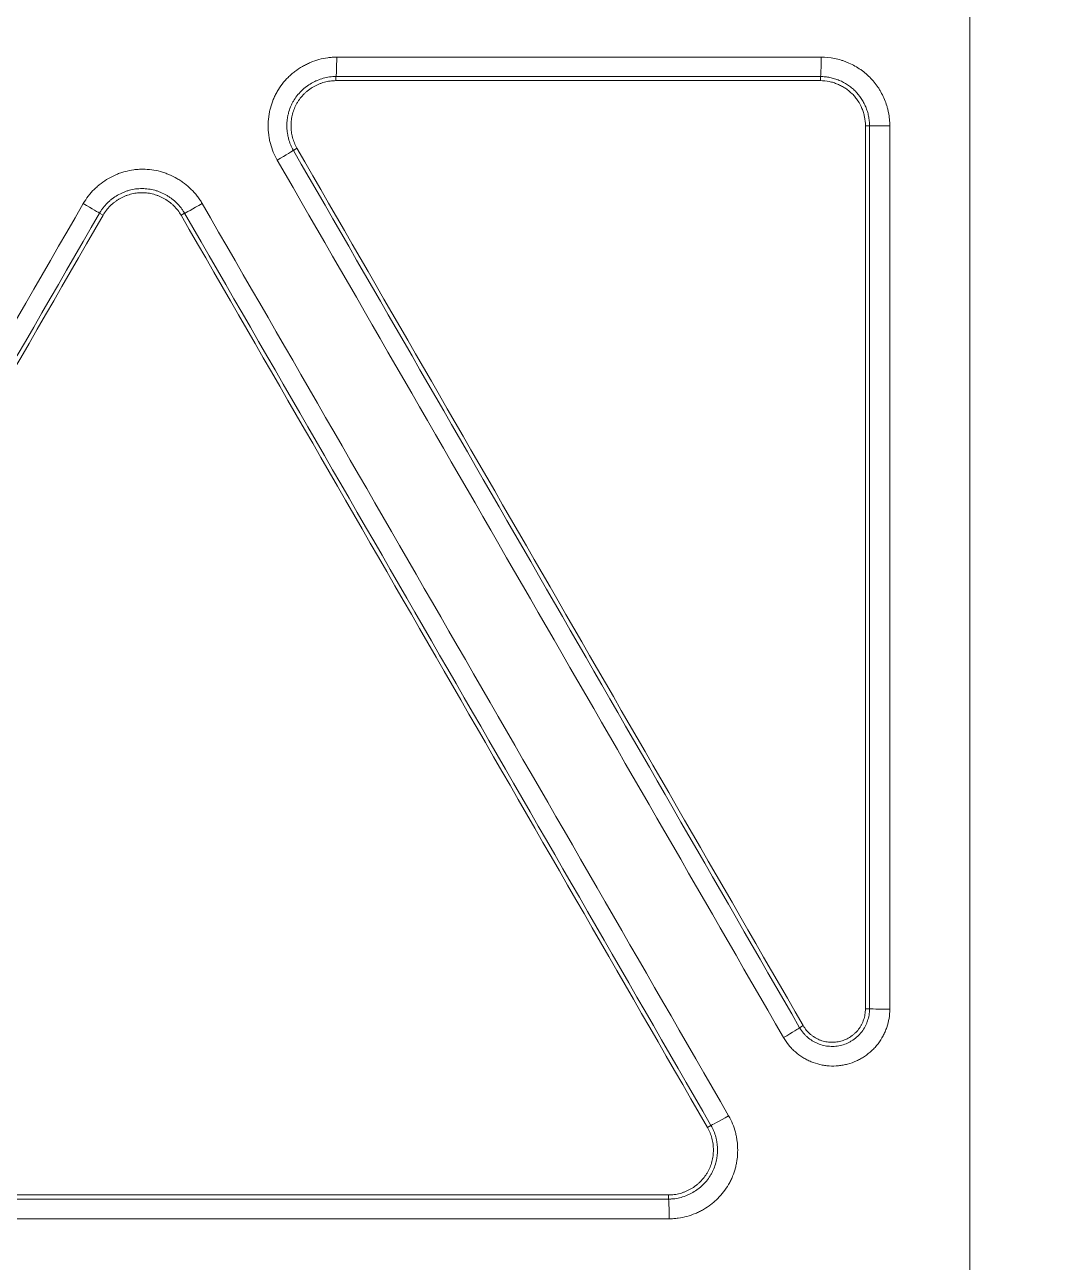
# Model space of a CAD drawing. Header units: inches. Extents: x 405346 to 489838, y -25612 to 14934.
# Drawn here: x 463019.36 to 463044.4, y 4139.57 to 4169.62 of the extents above; entities that cross this region are included whole.
import ezdxf

# ---------------------------------------------------------------- set-up
doc = ezdxf.new("R2010")
doc.units = ezdxf.units.IN
doc.header["$LTSCALE"] = 200
doc.header["$MEASUREMENT"] = 0
doc.layers.add('SS-EQ', color=2, linetype='Continuous', lineweight=20)

# ---------------------------------------------------------------- blocks, each defined once
blk = doc.blocks.new('4way무풍')
at = {"layer": 'SS-EQ'}
for p, q in [((232.19, -153.066), (232.19, -153.166)), ((243.959, -153.166), (243.958, -153.066)), ((245.152, -154.261), (245.053, -154.261)), ((231.242, -154.808), (231.155, -154.858)), ((226.531, -156.433), (226.444, -156.383)), ((228.513, -156.384), (228.427, -156.433)), ((245.053, -175.705), (245.152, -175.705)), ((243.454, -176.161), (243.541, -176.111)), ((241.214, -178.582), (241.3, -178.532)), ((240.266, -180.323), (240.266, -180.223))]:
    blk.add_line(p, q, dxfattribs=at)
for centre, major_axis, ratio, start_param, end_param in [((232.189, -152.593), (0, -0.474), 0.038532, 0.034933, 1.564772), ((243.958, -152.593), (0, -0.474), 0.042454, 0.034938, 1.565655), ((245.625, -154.261), (-0.474, 0), 0.00511, 0.035003, 1.613742), ((230.745, -155.094), (-0.41, -0.237), 0.024396, 1.600449, 3.106676), ((226.034, -156.147), (-0.41, 0.237), 0.012297, 3.176502, 4.677561), ((228.923, -156.147), (0.41, 0.237), 0.024256, 3.17651, 4.741354), ((245.626, -175.705), (0.474, 0), 0.006352, 3.176523, 4.753649), ((243.044, -176.397), (-0.41, -0.237), 0.025856, 1.602323, 3.106674), ((241.71, -178.295), (0.41, 0.237), 0.025736, 3.176511, 4.743216), ((240.266, -180.797), (0, 0.474), 0.038791, 4.705217, 6.248166)]:
    blk.add_ellipse(centre, major_axis=major_axis, ratio=ratio, start_param=start_param, end_param=end_param, dxfattribs=at)
for points, knots in [([(346.359, 0), (346.359, -27.812), (346.359, -55.624), (346.359, -97.341), (346.359, -111.247), (346.359, -139.059), (346.359, -152.965), (346.359, -180.777), (346.359, -194.683), (346.359, -222.494), (346.359, -236.4), (346.359, -257.259), (346.358, -264.212), (346.359, -272.903), (346.359, -274.641), (346.359, -277.249), (346.359, -278.118), (346.358, -279.856), (346.358, -280.725), (346.358, -282.029), (346.358, -282.463), (346.358, -283.333), (346.359, -283.767), (346.359, -284.419), (346.359, -284.636), (346.359, -285.071), (346.358, -285.288), (346.355, -285.723), (346.353, -285.94), (346.346, -286.374), (346.341, -286.592), (346.322, -287.243), (346.305, -287.678), (346.262, -288.546), (346.236, -288.98), (346.174, -289.849), (346.138, -290.283), (346.078, -290.934), (346.057, -291.151), (346.012, -291.585), (345.894, -292.666), (345.748, -293.741), (345.479, -295.45), (345.327, -296.299), (344.817, -298.834), (344.407, -300.505), (343.687, -302.982), (343.172, -304.624), (342.294, -307.059), (341.638, -308.663), (341.119, -309.858), (340.941, -310.256), (340.714, -310.751), (340.668, -310.85), (340.576, -311.047), (340.437, -311.343), (339.919, -312.422), (339.029, -314.158), (338.177, -315.66), (336.854, -317.881), (335.912, -319.32), (334.41, -321.418), (333.379, -322.796), (331.741, -324.801), (330.589, -326.095), (329.702, -327.051), (329.403, -327.366), (329.024, -327.758), (328.947, -327.836), (328.795, -327.992), (328.566, -328.224), (327.719, -329.07), (326.303, -330.412), (324.35, -332.111), (322.332, -333.722), (320.944, -334.738), (319.535, -335.724), (318.819, -336.202), (317.367, -337.13), (315.893, -338.028), (314.376, -338.866), (313.222, -339.473), (312.835, -339.671), (312.249, -339.963), (312.054, -340.059), (311.662, -340.249), (309.896, -341.094), (308.103, -341.848), (305.68, -342.75), (304.055, -343.316), (302.408, -343.813), (299.923, -344.506), (298.245, -344.898), (295.697, -345.382), (294.842, -345.525), (293.766, -345.682), (293.551, -345.712), (293.12, -345.771), (292.903, -345.799), (292.254, -345.88), (291.821, -345.929), (290.523, -346.062), (289.657, -346.132), (288.357, -346.21), (287.924, -346.232), (287.057, -346.265), (286.624, -346.277), (285.974, -346.288), (285.757, -346.291), (285.323, -346.293), (285.107, -346.294), (284.673, -346.294), (284.456, -346.294), (284.023, -346.294), (283.806, -346.293), (283.156, -346.293), (282.722, -346.293), (281.855, -346.293), (281.421, -346.293), (280.121, -346.293), (279.253, -346.294), (277.519, -346.294), (276.652, -346.294), (274.051, -346.294), (272.316, -346.294), (267.113, -346.294), (263.645, -346.293), (256.708, -346.293), (253.239, -346.294), (242.833, -346.294), (235.896, -346.294), (222.022, -346.294), (215.084, -346.294), (194.273, -346.294), (180.399, -346.294), (152.65, -346.294), (138.775, -346.294), (111.027, -346.294), (97.152, -346.294), (69.404, -346.294), (55.529, -346.294), (34.718, -346.294), (27.78, -346.294), (13.906, -346.294), (6.969, -346.294), (0.032, -346.294)], [0, 0, 0, 0, 0.125, 0.125, 0.1875, 0.1875, 0.25, 0.25, 0.3125, 0.3125, 0.375, 0.375, 0.40625, 0.40625, 0.414063, 0.414063, 0.417969, 0.417969, 0.421875, 0.421875, 0.423828, 0.423828, 0.425781, 0.425781, 0.426758, 0.426758, 0.427734, 0.427734, 0.428711, 0.428711, 0.429688, 0.429688, 0.431641, 0.431641, 0.433594, 0.433594, 0.435547, 0.435547, 0.436523, 0.436523, 0.4375, 0.441406, 0.441406, 0.445313, 0.445313, 0.453125, 0.453125, 0.457031, 0.460938, 0.464844, 0.464844, 0.466797, 0.466797, 0.467285, 0.467285, 0.467773, 0.46875, 0.472656, 0.476563, 0.476563, 0.484375, 0.484375, 0.488281, 0.492188, 0.496094, 0.496094, 0.498047, 0.498047, 0.498535, 0.498535, 0.499023, 0.5, 0.503906, 0.507813, 0.511719, 0.515625, 0.515625, 0.519531, 0.519531, 0.523438, 0.527344, 0.527344, 0.529297, 0.529297, 0.530273, 0.530273, 0.53125, 0.539063, 0.539063, 0.542969, 0.546875, 0.546875, 0.554688, 0.554688, 0.558594, 0.558594, 0.55957, 0.55957, 0.560547, 0.560547, 0.5625, 0.5625, 0.566406, 0.566406, 0.568359, 0.568359, 0.570313, 0.570313, 0.571289, 0.571289, 0.572266, 0.572266, 0.573242, 0.573242, 0.574219, 0.574219, 0.576172, 0.576172, 0.578125, 0.578125, 0.582031, 0.582031, 0.585938, 0.585938, 0.59375, 0.59375, 0.609375, 0.609375, 0.625, 0.625, 0.65625, 0.65625, 0.6875, 0.6875, 0.75, 0.75, 0.8125, 0.8125, 0.875, 0.875, 0.9375, 0.9375, 0.96875, 0.96875, 1, 1, 1, 1]), ([(0.032, -345.099), (6.961, -345.099), (13.891, -345.099), (27.75, -345.099), (34.679, -345.099), (55.467, -345.099), (69.326, -345.098), (97.044, -345.098), (110.903, -345.097), (138.621, -345.096), (152.48, -345.096), (180.197, -345.094), (194.056, -345.092), (214.845, -345.09), (221.774, -345.089), (235.633, -345.086), (242.562, -345.085), (256.421, -345.082), (263.351, -345.081), (272.013, -345.079), (273.745, -345.079), (276.343, -345.079), (277.21, -345.078), (278.942, -345.078), (279.808, -345.077), (281.107, -345.076), (281.541, -345.076), (282.407, -345.076), (282.84, -345.076), (283.706, -345.076), (284.139, -345.076), (284.789, -345.074), (285.005, -345.074), (285.438, -345.071), (285.655, -345.069), (286.304, -345.06), (286.737, -345.049), (287.602, -345.017), (288.034, -344.997), (289.33, -344.922), (290.194, -344.853), (291.488, -344.722), (291.92, -344.673), (292.566, -344.593), (292.782, -344.566), (293.212, -344.508), (294.286, -344.358), (295.351, -344.18), (297.891, -343.699), (299.563, -343.307), (302.039, -342.615), (303.679, -342.118), (305.297, -341.551), (307.709, -340.648), (309.296, -339.976), (311.056, -339.138), (311.349, -338.996), (311.641, -338.853), (311.836, -338.756), (311.933, -338.707), (312.418, -338.464), (312.803, -338.265), (313.951, -337.656), (314.704, -337.236), (316.19, -336.364), (316.921, -335.913), (318.363, -334.982), (319.073, -334.502), (320.472, -333.511), (321.849, -332.491), (323.849, -330.872), (325.784, -329.163), (327.03, -327.964), (327.795, -327.195), (327.947, -327.041), (328.25, -326.729), (328.401, -326.573), (328.849, -326.102), (329.145, -325.785), (330.019, -324.826), (331.153, -323.527), (332.763, -321.515), (333.776, -320.132), (334.759, -318.728), (335.235, -318.016), (336.157, -316.57), (336.603, -315.837), (337.465, -314.35), (338.296, -312.842), (339.065, -311.291), (339.481, -310.406), (339.527, -310.308), (339.618, -310.111), (339.754, -309.815), (340.065, -309.123), (340.322, -308.527), (340.821, -307.331), (341.451, -305.727), (342.288, -303.291), (342.776, -301.648), (343.454, -299.169), (343.836, -297.496), (344.302, -294.959), (344.439, -294.108), (344.619, -292.825), (344.702, -292.181), (344.786, -291.427), (344.82, -291.104), (344.842, -290.888), (344.853, -290.779), (344.946, -289.807), (345.01, -288.942), (345.078, -287.644), (345.096, -287.212), (345.116, -286.563), (345.122, -286.347), (345.13, -285.914), (345.133, -285.698), (345.138, -285.266), (345.139, -285.049), (345.14, -284.617), (345.14, -284.4), (345.141, -283.752), (345.141, -283.319), (345.141, -282.67), (345.141, -282.454), (345.141, -282.021), (345.141, -281.805), (345.142, -281.156), (345.142, -280.724), (345.143, -279.426), (345.143, -278.561), (345.144, -276.831), (345.144, -275.966), (345.145, -273.37), (345.145, -271.64), (345.146, -262.989), (345.148, -256.069), (345.152, -235.306), (345.154, -221.465), (345.157, -193.782), (345.159, -179.94), (345.161, -152.257), (345.161, -138.416), (345.162, -110.732), (345.163, -69.208), (345.164, -27.683), (345.164, 0)], [0, 0, 0, 0, 0.03125, 0.03125, 0.0625, 0.0625, 0.125, 0.125, 0.1875, 0.1875, 0.25, 0.25, 0.3125, 0.3125, 0.34375, 0.34375, 0.375, 0.375, 0.40625, 0.40625, 0.414063, 0.414063, 0.417969, 0.417969, 0.421875, 0.421875, 0.423828, 0.423828, 0.425781, 0.425781, 0.427734, 0.427734, 0.428711, 0.428711, 0.429688, 0.429688, 0.431641, 0.431641, 0.433594, 0.433594, 0.4375, 0.4375, 0.439453, 0.439453, 0.44043, 0.44043, 0.441406, 0.445313, 0.445313, 0.453125, 0.453125, 0.457031, 0.460938, 0.460938, 0.46875, 0.46875, 0.469727, 0.470215, 0.470215, 0.470703, 0.470703, 0.472656, 0.472656, 0.476563, 0.476563, 0.480469, 0.480469, 0.484375, 0.484375, 0.488281, 0.492188, 0.496094, 0.5, 0.5, 0.500977, 0.500977, 0.501953, 0.501953, 0.503906, 0.503906, 0.507813, 0.511719, 0.515625, 0.515625, 0.519531, 0.519531, 0.523438, 0.523438, 0.527344, 0.53125, 0.53125, 0.531738, 0.531738, 0.532227, 0.533203, 0.535156, 0.535156, 0.539063, 0.542969, 0.546875, 0.546875, 0.554688, 0.554688, 0.558594, 0.558594, 0.560547, 0.561523, 0.562012, 0.562012, 0.5625, 0.5625, 0.566406, 0.566406, 0.568359, 0.568359, 0.569336, 0.569336, 0.570313, 0.570313, 0.571289, 0.571289, 0.572266, 0.572266, 0.574219, 0.574219, 0.575195, 0.575195, 0.576172, 0.576172, 0.578125, 0.578125, 0.582031, 0.582031, 0.585938, 0.585938, 0.59375, 0.59375, 0.625, 0.625, 0.6875, 0.6875, 0.75, 0.75, 0.8125, 0.8125, 0.875, 1, 1, 1, 1]), ([(247.586, -233.896), (247.586, -231.46), (247.586, -229.023), (247.586, -224.151), (247.586, -221.715), (247.586, -216.842), (247.586, -214.406), (247.586, -209.534), (247.586, -207.097), (247.586, -204.052), (247.586, -203.443), (247.586, -202.225), (247.586, -201.616), (247.586, -199.788), (247.586, -198.57), (247.586, -194.916), (247.586, -192.479), (247.586, -185.17), (247.586, -180.297), (247.586, -155.933), (247.586, -136.442), (247.586, -112.077), (247.586, -107.204), (247.586, -97.459), (247.586, -92.586), (247.586, -77.967), (247.586, -68.221), (247.586, -38.984), (247.586, -19.492), (247.586, 0)], [0, 0, 0, 0, 0.03125, 0.03125, 0.0625, 0.0625, 0.09375, 0.09375, 0.125, 0.125, 0.132812, 0.132812, 0.140625, 0.140625, 0.15625, 0.15625, 0.1875, 0.1875, 0.25, 0.25, 0.5, 0.5, 0.5625, 0.5625, 0.625, 0.625, 0.75, 0.75, 1, 1, 1, 1]), ([(230.763, -155.097), (230.726, -155.034), (230.694, -154.968), (230.639, -154.835), (230.616, -154.766), (230.588, -154.66), (230.58, -154.625), (230.57, -154.571), (230.566, -154.553), (230.561, -154.517), (230.558, -154.499), (230.546, -154.408), (230.537, -154.264), (230.546, -154.119), (230.558, -154.028), (230.561, -154.01), (230.567, -153.974), (230.57, -153.956), (230.58, -153.902), (230.588, -153.867), (230.616, -153.762), (230.639, -153.693), (230.68, -153.592), (230.695, -153.559), (230.727, -153.494), (230.745, -153.461), (230.8, -153.366), (230.881, -153.246), (230.977, -153.137), (231.041, -153.073), (231.054, -153.06), (231.081, -153.035), (231.095, -153.023), (231.136, -152.987), (231.165, -152.964), (231.251, -152.898), (231.311, -152.858), (231.406, -152.804), (231.454, -152.778), (231.503, -152.754), (231.536, -152.739), (231.553, -152.732), (231.638, -152.696), (231.775, -152.649), (231.917, -152.62), (232.025, -152.606), (232.061, -152.602), (232.134, -152.597), (232.171, -152.596), (232.208, -152.596)], [0, 0, 0, 0, 0.0625, 0.0625, 0.125, 0.125, 0.15625, 0.15625, 0.171875, 0.171875, 0.1875, 0.1875, 0.25, 0.3125, 0.3125, 0.328125, 0.328125, 0.34375, 0.34375, 0.375, 0.375, 0.4375, 0.4375, 0.46875, 0.46875, 0.5, 0.5, 0.5625, 0.625, 0.625, 0.640625, 0.640625, 0.65625, 0.65625, 0.6875, 0.6875, 0.75, 0.75, 0.78125, 0.796875, 0.796875, 0.8125, 0.8125, 0.875, 0.9375, 0.9375, 0.96875, 0.96875, 1, 1, 1, 1]), ([(243.978, -152.595), (244.088, -152.595), (244.196, -152.606), (244.356, -152.638), (244.408, -152.652), (244.487, -152.675), (244.513, -152.684), (244.565, -152.703), (244.59, -152.712), (244.716, -152.765), (244.812, -152.816), (244.926, -152.891), (244.948, -152.907), (244.992, -152.939), (245.014, -152.956), (245.078, -153.008), (245.118, -153.045), (245.233, -153.16), (245.302, -153.244), (245.378, -153.358), (245.393, -153.381), (245.421, -153.428), (245.434, -153.452), (245.473, -153.524), (245.519, -153.623), (245.556, -153.725), (245.58, -153.803), (245.588, -153.829), (245.601, -153.882), (245.607, -153.909), (245.635, -154.044), (245.646, -154.153), (245.646, -154.263)], [0, 0, 0, 0, 0.125, 0.125, 0.1875, 0.1875, 0.21875, 0.21875, 0.25, 0.25, 0.375, 0.375, 0.40625, 0.40625, 0.4375, 0.4375, 0.5, 0.5, 0.625, 0.625, 0.65625, 0.65625, 0.6875, 0.6875, 0.75, 0.8125, 0.8125, 0.84375, 0.84375, 0.875, 0.875, 1, 1, 1, 1]), ([(232.19, -153.066), (232.187, -153.066), (232.183, -153.066), (232.177, -153.066), (232.167, -153.067), (232.157, -153.067), (232.137, -153.067), (232.124, -153.068), (232.085, -153.071), (232.059, -153.073), (231.982, -153.084), (231.88, -153.105), (231.782, -153.139), (231.722, -153.164), (231.71, -153.169), (231.686, -153.18), (231.65, -153.197), (231.616, -153.216), (231.549, -153.254), (231.505, -153.283), (231.443, -153.33), (231.423, -153.347), (231.384, -153.381), (231.364, -153.399), (231.308, -153.454), (231.274, -153.493), (231.21, -153.575), (231.181, -153.618), (231.142, -153.686), (231.13, -153.709), (231.107, -153.756), (231.096, -153.78), (231.067, -153.852), (231.05, -153.901), (231.031, -153.976), (231.022, -154.014), (231.015, -154.053), (231.011, -154.079), (231.009, -154.092), (231.001, -154.157), (230.994, -154.261), (231.001, -154.364), (231.011, -154.442), (231.015, -154.468), (231.025, -154.52), (231.031, -154.545), (231.05, -154.621), (231.067, -154.67), (231.096, -154.742), (231.112, -154.777), (231.133, -154.818), (231.144, -154.838), (231.149, -154.847), (231.152, -154.852), (231.154, -154.855), (231.155, -154.858)], [0, 0, 0, 0, 0.003906, 0.003906, 0.007812, 0.015625, 0.015625, 0.03125, 0.03125, 0.0625, 0.0625, 0.125, 0.1875, 0.1875, 0.203125, 0.203125, 0.21875, 0.25, 0.25, 0.3125, 0.3125, 0.34375, 0.34375, 0.375, 0.375, 0.4375, 0.4375, 0.5, 0.5, 0.53125, 0.53125, 0.5625, 0.5625, 0.625, 0.625, 0.65625, 0.671875, 0.671875, 0.6875, 0.6875, 0.75, 0.8125, 0.8125, 0.84375, 0.84375, 0.875, 0.875, 0.9375, 0.9375, 0.96875, 0.984375, 0.992187, 0.996094, 0.996094, 1, 1, 1, 1]), ([(231.242, -154.808), (231.218, -154.766), (231.197, -154.723), (231.161, -154.634), (231.131, -154.544), (231.113, -154.451), (231.105, -154.391), (231.104, -154.379), (231.102, -154.355), (231.099, -154.32), (231.098, -154.284), (231.098, -154.212), (231.101, -154.165), (231.11, -154.094), (231.114, -154.07), (231.123, -154.023), (231.128, -154), (231.147, -153.93), (231.177, -153.84), (231.218, -153.755), (231.254, -153.692), (231.267, -153.672), (231.294, -153.632), (231.308, -153.613), (231.352, -153.557), (231.383, -153.521), (231.434, -153.471), (231.46, -153.447), (231.488, -153.424), (231.506, -153.409), (231.516, -153.401), (231.563, -153.365), (231.643, -153.312), (231.728, -153.27), (231.794, -153.242), (231.817, -153.234), (231.862, -153.218), (231.885, -153.211), (231.954, -153.192), (232, -153.182), (232.094, -153.17), (232.142, -153.166), (232.19, -153.166)], [0, 0, 0, 0, 0.0625, 0.0625, 0.125, 0.1875, 0.1875, 0.203125, 0.203125, 0.21875, 0.25, 0.25, 0.3125, 0.3125, 0.34375, 0.34375, 0.375, 0.375, 0.4375, 0.5, 0.5, 0.53125, 0.53125, 0.5625, 0.5625, 0.625, 0.625, 0.65625, 0.671875, 0.671875, 0.6875, 0.6875, 0.75, 0.8125, 0.8125, 0.84375, 0.84375, 0.875, 0.875, 0.9375, 0.9375, 1, 1, 1, 1]), ([(245.152, -154.261), (245.152, -154.258), (245.152, -154.256), (245.152, -154.251), (245.152, -154.243), (245.151, -154.226), (245.15, -154.192), (245.148, -154.163), (245.142, -154.104), (245.136, -154.065), (245.124, -154.007), (245.12, -153.988), (245.11, -153.95), (245.105, -153.931), (245.087, -153.875), (245.061, -153.802), (245.028, -153.732), (245, -153.68), (244.991, -153.663), (244.971, -153.629), (244.96, -153.612), (244.906, -153.531), (244.857, -153.471), (244.774, -153.388), (244.745, -153.362), (244.7, -153.325), (244.684, -153.313), (244.652, -153.29), (244.636, -153.278), (244.555, -153.225), (244.487, -153.188), (244.396, -153.151), (244.378, -153.144), (244.341, -153.13), (244.323, -153.124), (244.266, -153.107), (244.191, -153.088), (244.114, -153.076), (244.056, -153.07), (244.027, -153.068), (243.993, -153.067), (243.976, -153.066), (243.968, -153.066), (243.963, -153.066), (243.961, -153.066), (243.958, -153.066)], [0, 0, 0, 0, 0.003906, 0.003906, 0.007813, 0.015625, 0.03125, 0.0625, 0.0625, 0.125, 0.125, 0.15625, 0.15625, 0.1875, 0.1875, 0.25, 0.3125, 0.3125, 0.34375, 0.34375, 0.375, 0.375, 0.5, 0.5, 0.5625, 0.5625, 0.59375, 0.59375, 0.625, 0.625, 0.75, 0.75, 0.78125, 0.78125, 0.8125, 0.8125, 0.875, 0.9375, 0.9375, 0.96875, 0.984375, 0.992188, 0.996094, 0.996094, 1, 1, 1, 1]), ([(243.959, -153.166), (244.031, -153.166), (244.102, -153.174), (244.19, -153.192), (244.208, -153.196), (244.243, -153.204), (244.26, -153.209), (244.311, -153.225), (244.378, -153.249), (244.443, -153.28), (244.49, -153.305), (244.506, -153.314), (244.537, -153.332), (244.552, -153.342), (244.627, -153.391), (244.682, -153.436), (244.758, -153.512), (244.782, -153.539), (244.816, -153.58), (244.827, -153.595), (244.848, -153.624), (244.858, -153.638), (244.908, -153.713), (244.941, -153.776), (244.975, -153.859), (244.982, -153.875), (244.994, -153.909), (245, -153.926), (245.015, -153.978), (245.024, -154.013), (245.045, -154.117), (245.053, -154.188), (245.053, -154.261)], [0, 0, 0, 0, 0.125, 0.125, 0.15625, 0.15625, 0.1875, 0.1875, 0.25, 0.3125, 0.3125, 0.34375, 0.34375, 0.375, 0.375, 0.5, 0.5, 0.5625, 0.5625, 0.59375, 0.59375, 0.625, 0.625, 0.75, 0.75, 0.78125, 0.78125, 0.8125, 0.8125, 0.875, 0.875, 1, 1, 1, 1]), ([(226.051, -156.15), (226.088, -156.086), (226.129, -156.026), (226.217, -155.911), (226.265, -155.857), (226.342, -155.78), (226.369, -155.755), (226.411, -155.719), (226.425, -155.707), (226.453, -155.684), (226.467, -155.673), (226.54, -155.618), (226.66, -155.537), (226.791, -155.473), (226.875, -155.438), (226.892, -155.431), (226.926, -155.418), (226.943, -155.412), (226.995, -155.394), (227.03, -155.383), (227.135, -155.355), (227.206, -155.34), (227.313, -155.326), (227.35, -155.322), (227.422, -155.317), (227.459, -155.316), (227.569, -155.316), (227.713, -155.326), (227.855, -155.354), (227.943, -155.378), (227.961, -155.383), (227.996, -155.394), (228.013, -155.4), (228.065, -155.418), (228.099, -155.431), (228.2, -155.473), (228.265, -155.505), (228.359, -155.559), (228.405, -155.588), (228.45, -155.619), (228.48, -155.64), (228.495, -155.651), (228.568, -155.706), (228.677, -155.802), (228.773, -155.91), (228.84, -155.996), (228.862, -156.026), (228.902, -156.087), (228.922, -156.118), (228.94, -156.15)], [0, 0, 0, 0, 0.0625, 0.0625, 0.125, 0.125, 0.15625, 0.15625, 0.171875, 0.171875, 0.1875, 0.1875, 0.25, 0.3125, 0.3125, 0.328125, 0.328125, 0.34375, 0.34375, 0.375, 0.375, 0.4375, 0.4375, 0.46875, 0.46875, 0.5, 0.5, 0.5625, 0.625, 0.625, 0.640625, 0.640625, 0.65625, 0.65625, 0.6875, 0.6875, 0.75, 0.75, 0.78125, 0.796875, 0.796875, 0.8125, 0.8125, 0.875, 0.9375, 0.9375, 0.96875, 0.96875, 1, 1, 1, 1]), ([(228.513, -156.384), (228.511, -156.381), (228.509, -156.378), (228.506, -156.372), (228.501, -156.364), (228.496, -156.355), (228.485, -156.339), (228.478, -156.328), (228.456, -156.295), (228.441, -156.274), (228.393, -156.212), (228.324, -156.135), (228.246, -156.067), (228.194, -156.027), (228.183, -156.019), (228.162, -156.004), (228.129, -155.982), (228.096, -155.961), (228.029, -155.922), (227.982, -155.899), (227.911, -155.869), (227.886, -155.86), (227.837, -155.843), (227.812, -155.835), (227.736, -155.814), (227.685, -155.804), (227.583, -155.79), (227.531, -155.786), (227.453, -155.786), (227.426, -155.787), (227.374, -155.791), (227.348, -155.793), (227.271, -155.804), (227.22, -155.814), (227.145, -155.835), (227.108, -155.846), (227.071, -155.86), (227.047, -155.869), (227.035, -155.874), (226.974, -155.899), (226.881, -155.945), (226.794, -156.003), (226.732, -156.05), (226.712, -156.067), (226.672, -156.101), (226.653, -156.119), (226.598, -156.174), (226.563, -156.212), (226.516, -156.274), (226.493, -156.305), (226.468, -156.344), (226.456, -156.363), (226.451, -156.372), (226.447, -156.377), (226.446, -156.38), (226.444, -156.383)], [0, 0, 0, 0, 0.003906, 0.003906, 0.007813, 0.015625, 0.015625, 0.03125, 0.03125, 0.0625, 0.0625, 0.125, 0.1875, 0.1875, 0.203125, 0.203125, 0.21875, 0.25, 0.25, 0.3125, 0.3125, 0.34375, 0.34375, 0.375, 0.375, 0.4375, 0.4375, 0.5, 0.5, 0.53125, 0.53125, 0.5625, 0.5625, 0.625, 0.625, 0.65625, 0.671875, 0.671875, 0.6875, 0.6875, 0.75, 0.8125, 0.8125, 0.84375, 0.84375, 0.875, 0.875, 0.9375, 0.9375, 0.96875, 0.984375, 0.992187, 0.996094, 0.996094, 1, 1, 1, 1]), ([(226.531, -156.433), (226.555, -156.392), (226.582, -156.352), (226.641, -156.276), (226.704, -156.205), (226.776, -156.143), (226.824, -156.106), (226.833, -156.099), (226.853, -156.085), (226.883, -156.065), (226.913, -156.046), (226.975, -156.01), (227.017, -155.989), (227.083, -155.962), (227.106, -155.953), (227.151, -155.938), (227.174, -155.931), (227.243, -155.912), (227.336, -155.893), (227.431, -155.886), (227.503, -155.886), (227.527, -155.887), (227.575, -155.89), (227.599, -155.893), (227.669, -155.903), (227.716, -155.912), (227.785, -155.931), (227.819, -155.941), (227.852, -155.954), (227.875, -155.962), (227.886, -155.967), (227.941, -155.99), (228.027, -156.032), (228.106, -156.085), (228.163, -156.128), (228.182, -156.143), (228.218, -156.175), (228.235, -156.191), (228.286, -156.242), (228.318, -156.277), (228.376, -156.352), (228.403, -156.392), (228.427, -156.433)], [0, 0, 0, 0, 0.0625, 0.0625, 0.125, 0.1875, 0.1875, 0.203125, 0.203125, 0.21875, 0.25, 0.25, 0.3125, 0.3125, 0.34375, 0.34375, 0.375, 0.375, 0.4375, 0.5, 0.5, 0.53125, 0.53125, 0.5625, 0.5625, 0.625, 0.625, 0.65625, 0.671875, 0.671875, 0.6875, 0.6875, 0.75, 0.8125, 0.8125, 0.84375, 0.84375, 0.875, 0.875, 0.9375, 0.9375, 1, 1, 1, 1]), ([(213.261, -178.3), (213.794, -177.377), (214.327, -176.454), (215.126, -175.07), (215.393, -174.608), (215.925, -173.685), (216.192, -173.224), (217.524, -170.917), (218.59, -169.071), (221.788, -163.533), (223.919, -159.841), (226.051, -156.15)], [0, 0, 0, 0, 0.125, 0.125, 0.1875, 0.1875, 0.25, 0.25, 0.5, 0.5, 1, 1, 1, 1]), ([(226.444, -156.383), (224.313, -160.074), (222.182, -163.766), (218.985, -169.303), (217.92, -171.149), (216.587, -173.456), (216.321, -173.917), (215.788, -174.84), (215.522, -175.302), (214.723, -176.686), (214.19, -177.609), (213.657, -178.532)], [0, 0, 0, 0, 0.5, 0.5, 0.75, 0.75, 0.8125, 0.8125, 0.875, 0.875, 1, 1, 1, 1]), ([(226.531, -156.433), (224.4, -160.125), (222.269, -163.816), (219.072, -169.353), (218.007, -171.199), (216.675, -173.506), (216.408, -173.967), (215.875, -174.89), (215.609, -175.352), (214.81, -176.736), (214.277, -177.659), (213.744, -178.582)], [0, 0, 0, 0, 0.5, 0.5, 0.75, 0.75, 0.8125, 0.8125, 0.875, 0.875, 1, 1, 1, 1]), ([(245.645, -175.708), (245.645, -175.785), (245.639, -175.86), (245.614, -176.008), (245.596, -176.081), (245.565, -176.171), (245.559, -176.189), (245.545, -176.224), (245.538, -176.242), (245.515, -176.294), (245.499, -176.327), (245.446, -176.427), (245.405, -176.49), (245.348, -176.565), (245.336, -176.58), (245.311, -176.609), (245.299, -176.624), (245.261, -176.666), (245.234, -176.692), (245.152, -176.769), (245.093, -176.816), (245.014, -176.869), (244.998, -176.879), (244.966, -176.899), (244.95, -176.908), (244.9, -176.936), (244.866, -176.953), (244.764, -176.999), (244.693, -177.025), (244.584, -177.054), (244.546, -177.063), (244.472, -177.076), (244.435, -177.081), (244.322, -177.092), (244.247, -177.094), (244.153, -177.088), (244.134, -177.086), (244.096, -177.082), (244.078, -177.08), (244.021, -177.071), (243.984, -177.064), (243.874, -177.039), (243.803, -177.016), (243.716, -176.98), (243.698, -176.972), (243.664, -176.957), (243.647, -176.948), (243.596, -176.922), (243.563, -176.904), (243.467, -176.844), (243.407, -176.799), (243.336, -176.737), (243.322, -176.725), (243.295, -176.698), (243.281, -176.685), (243.241, -176.644), (243.216, -176.616), (243.144, -176.528), (243.101, -176.466), (243.063, -176.4)], [0, 0, 0, 0, 0.0625, 0.0625, 0.125, 0.125, 0.140625, 0.140625, 0.15625, 0.15625, 0.1875, 0.1875, 0.25, 0.25, 0.265625, 0.265625, 0.28125, 0.28125, 0.3125, 0.3125, 0.375, 0.375, 0.390625, 0.390625, 0.40625, 0.40625, 0.4375, 0.4375, 0.5, 0.5, 0.53125, 0.53125, 0.5625, 0.5625, 0.625, 0.625, 0.640625, 0.640625, 0.65625, 0.65625, 0.6875, 0.6875, 0.75, 0.75, 0.765625, 0.765625, 0.78125, 0.78125, 0.8125, 0.8125, 0.875, 0.875, 0.890625, 0.890625, 0.90625, 0.90625, 0.9375, 0.9375, 1, 1, 1, 1]), ([(243.454, -176.161), (243.456, -176.163), (243.457, -176.166), (243.461, -176.171), (243.465, -176.179), (243.477, -176.198), (243.487, -176.214), (243.509, -176.244), (243.539, -176.284), (243.572, -176.321), (243.607, -176.357), (243.625, -176.374), (243.681, -176.423), (243.72, -176.452), (243.783, -176.491), (243.805, -176.504), (243.838, -176.521), (243.849, -176.526), (243.872, -176.537), (243.883, -176.542), (243.941, -176.565), (243.988, -176.58), (244.06, -176.597), (244.084, -176.602), (244.134, -176.609), (244.159, -176.612), (244.233, -176.616), (244.282, -176.616), (244.356, -176.608), (244.38, -176.605), (244.429, -176.596), (244.454, -176.591), (244.526, -176.571), (244.572, -176.555), (244.64, -176.524), (244.673, -176.507), (244.705, -176.488), (244.726, -176.475), (244.737, -176.469), (244.789, -176.434), (244.828, -176.403), (244.882, -176.353), (244.908, -176.326), (244.932, -176.298), (244.948, -176.279), (244.956, -176.269), (244.994, -176.22), (245.021, -176.178), (245.056, -176.113), (245.072, -176.079), (245.086, -176.045), (245.095, -176.021), (245.099, -176.01), (245.119, -175.95), (245.131, -175.902), (245.144, -175.829), (245.148, -175.793), (245.151, -175.749), (245.152, -175.727), (245.152, -175.718), (245.152, -175.712), (245.152, -175.709), (245.152, -175.705)], [0, 0, 0, 0, 0.003906, 0.003906, 0.007812, 0.015625, 0.03125, 0.03125, 0.0625, 0.09375, 0.09375, 0.125, 0.125, 0.1875, 0.1875, 0.21875, 0.21875, 0.234375, 0.234375, 0.25, 0.25, 0.3125, 0.3125, 0.34375, 0.34375, 0.375, 0.375, 0.4375, 0.4375, 0.46875, 0.46875, 0.5, 0.5, 0.5625, 0.5625, 0.59375, 0.609375, 0.609375, 0.625, 0.625, 0.6875, 0.6875, 0.71875, 0.734375, 0.734375, 0.75, 0.75, 0.8125, 0.8125, 0.84375, 0.859375, 0.859375, 0.875, 0.875, 0.9375, 0.9375, 0.96875, 0.984375, 0.992187, 0.996094, 0.996094, 1, 1, 1, 1]), ([(245.053, -175.705), (245.053, -175.75), (245.049, -175.794), (245.038, -175.86), (245.034, -175.881), (245.023, -175.925), (245.016, -175.946), (244.995, -176.009), (244.978, -176.049), (244.946, -176.107), (244.935, -176.126), (244.917, -176.155), (244.911, -176.164), (244.898, -176.182), (244.892, -176.191), (244.858, -176.235), (244.828, -176.267), (244.78, -176.312), (244.763, -176.326), (244.728, -176.354), (244.71, -176.367), (244.655, -176.404), (244.617, -176.425), (244.556, -176.453), (244.536, -176.461), (244.494, -176.476), (244.473, -176.482), (244.409, -176.5), (244.365, -176.507), (244.3, -176.514), (244.278, -176.515), (244.234, -176.516), (244.211, -176.515), (244.145, -176.511), (244.101, -176.504), (244.037, -176.489), (244.005, -176.48), (243.974, -176.47), (243.953, -176.462), (243.943, -176.458), (243.891, -176.437), (243.852, -176.416), (243.796, -176.382), (243.769, -176.363), (243.743, -176.343), (243.726, -176.329), (243.717, -176.322), (243.675, -176.285), (243.614, -176.222), (243.564, -176.149), (243.541, -176.111)], [0, 0, 0, 0, 0.0625, 0.0625, 0.09375, 0.09375, 0.125, 0.125, 0.1875, 0.1875, 0.21875, 0.21875, 0.234375, 0.234375, 0.25, 0.25, 0.3125, 0.3125, 0.34375, 0.34375, 0.375, 0.375, 0.4375, 0.4375, 0.46875, 0.46875, 0.5, 0.5, 0.5625, 0.5625, 0.59375, 0.59375, 0.625, 0.625, 0.6875, 0.6875, 0.71875, 0.734375, 0.734375, 0.75, 0.75, 0.8125, 0.8125, 0.84375, 0.859375, 0.859375, 0.875, 0.875, 0.9375, 1, 1, 1, 1]), ([(241.729, -178.298), (241.765, -178.362), (241.797, -178.427), (241.852, -178.561), (241.875, -178.63), (241.903, -178.735), (241.911, -178.771), (241.922, -178.825), (241.925, -178.843), (241.931, -178.879), (241.934, -178.897), (241.945, -178.987), (241.954, -179.132), (241.945, -179.277), (241.934, -179.368), (241.931, -179.386), (241.925, -179.422), (241.922, -179.44), (241.911, -179.494), (241.903, -179.529), (241.875, -179.634), (241.852, -179.703), (241.811, -179.803), (241.796, -179.836), (241.764, -179.902), (241.747, -179.935), (241.692, -180.029), (241.611, -180.15), (241.515, -180.258), (241.45, -180.323), (241.437, -180.335), (241.41, -180.36), (241.397, -180.372), (241.355, -180.408), (241.327, -180.431), (241.24, -180.498), (241.18, -180.538), (241.086, -180.592), (241.038, -180.618), (240.988, -180.641), (240.955, -180.657), (240.938, -180.664), (240.854, -180.699), (240.717, -180.746), (240.575, -180.775), (240.467, -180.79), (240.431, -180.794), (240.357, -180.799), (240.321, -180.8), (240.284, -180.8)], [0, 0, 0, 0, 0.0625, 0.0625, 0.125, 0.125, 0.15625, 0.15625, 0.171875, 0.171875, 0.1875, 0.1875, 0.25, 0.3125, 0.3125, 0.328125, 0.328125, 0.34375, 0.34375, 0.375, 0.375, 0.4375, 0.4375, 0.46875, 0.46875, 0.5, 0.5, 0.5625, 0.625, 0.625, 0.640625, 0.640625, 0.65625, 0.65625, 0.6875, 0.6875, 0.75, 0.75, 0.78125, 0.796875, 0.796875, 0.8125, 0.8125, 0.875, 0.9375, 0.9375, 0.96875, 0.96875, 1, 1, 1, 1]), ([(240.266, -180.323), (240.27, -180.323), (240.273, -180.323), (240.279, -180.323), (240.289, -180.323), (240.299, -180.323), (240.319, -180.322), (240.332, -180.321), (240.371, -180.318), (240.397, -180.316), (240.474, -180.305), (240.576, -180.284), (240.674, -180.25), (240.734, -180.225), (240.746, -180.22), (240.77, -180.209), (240.805, -180.192), (240.84, -180.173), (240.907, -180.134), (240.95, -180.106), (241.012, -180.059), (241.032, -180.042), (241.072, -180.008), (241.091, -179.99), (241.147, -179.935), (241.216, -179.857), (241.274, -179.771), (241.313, -179.703), (241.325, -179.68), (241.348, -179.633), (241.359, -179.609), (241.388, -179.537), (241.405, -179.488), (241.424, -179.413), (241.433, -179.375), (241.44, -179.336), (241.444, -179.311), (241.446, -179.298), (241.454, -179.233), (241.461, -179.129), (241.454, -179.025), (241.444, -178.948), (241.44, -178.922), (241.43, -178.87), (241.424, -178.845), (241.405, -178.769), (241.388, -178.72), (241.359, -178.648), (241.343, -178.613), (241.322, -178.572), (241.311, -178.552), (241.307, -178.543), (241.303, -178.538), (241.302, -178.535), (241.3, -178.532)], [0, 0, 0, 0, 0.003906, 0.003906, 0.007813, 0.015625, 0.015625, 0.03125, 0.03125, 0.0625, 0.0625, 0.125, 0.1875, 0.1875, 0.203125, 0.203125, 0.21875, 0.25, 0.25, 0.3125, 0.3125, 0.34375, 0.34375, 0.375, 0.375, 0.4375, 0.5, 0.5, 0.53125, 0.53125, 0.5625, 0.5625, 0.625, 0.625, 0.65625, 0.671875, 0.671875, 0.6875, 0.6875, 0.75, 0.8125, 0.8125, 0.84375, 0.84375, 0.875, 0.875, 0.9375, 0.9375, 0.96875, 0.984375, 0.992187, 0.996094, 0.996094, 1, 1, 1, 1]), ([(241.214, -178.582), (241.238, -178.623), (241.259, -178.667), (241.295, -178.755), (241.325, -178.845), (241.344, -178.939), (241.351, -178.998), (241.352, -179.01), (241.355, -179.034), (241.358, -179.07), (241.359, -179.106), (241.359, -179.177), (241.356, -179.225), (241.347, -179.296), (241.343, -179.319), (241.334, -179.366), (241.328, -179.39), (241.31, -179.459), (241.28, -179.549), (241.238, -179.635), (241.202, -179.697), (241.189, -179.718), (241.162, -179.757), (241.148, -179.777), (241.105, -179.833), (241.073, -179.868), (241.023, -179.918), (240.996, -179.943), (240.969, -179.966), (240.95, -179.981), (240.941, -179.988), (240.893, -180.025), (240.814, -180.077), (240.728, -180.12), (240.662, -180.147), (240.64, -180.156), (240.594, -180.172), (240.572, -180.179), (240.503, -180.198), (240.456, -180.207), (240.362, -180.22), (240.315, -180.223), (240.266, -180.223)], [0, 0, 0, 0, 0.0625, 0.0625, 0.125, 0.1875, 0.1875, 0.203125, 0.203125, 0.21875, 0.25, 0.25, 0.3125, 0.3125, 0.34375, 0.34375, 0.375, 0.375, 0.4375, 0.5, 0.5, 0.53125, 0.53125, 0.5625, 0.5625, 0.625, 0.625, 0.65625, 0.671875, 0.671875, 0.6875, 0.6875, 0.75, 0.8125, 0.8125, 0.84375, 0.84375, 0.875, 0.875, 0.9375, 0.9375, 1, 1, 1, 1]), ([(214.692, -180.223), (215.757, -180.223), (216.823, -180.223), (218.955, -180.223), (220.02, -180.223), (223.218, -180.223), (225.349, -180.223), (231.743, -180.223), (236.005, -180.223), (240.266, -180.223)], [0, 0, 0, 0, 0.125, 0.125, 0.25, 0.25, 0.5, 0.5, 1, 1, 1, 1]), ([(214.692, -180.323), (216.823, -180.323), (218.955, -180.323), (222.152, -180.323), (223.217, -180.323), (225.349, -180.323), (226.414, -180.323), (231.742, -180.323), (236.005, -180.323), (240.266, -180.323)], [0, 0, 0, 0, 0.25, 0.25, 0.375, 0.375, 0.5, 0.5, 1, 1, 1, 1]), ([(240.284, -180.8), (236.022, -180.8), (231.759, -180.8), (226.43, -180.801), (225.364, -180.801), (223.232, -180.801), (222.166, -180.801), (220.035, -180.801), (218.969, -180.801), (216.837, -180.802), (215.771, -180.802), (214.705, -180.802)], [0, 0, 0, 0, 0.5, 0.5, 0.625, 0.625, 0.75, 0.75, 0.875, 0.875, 1, 1, 1, 1])]:
    blk.add_open_spline(points, degree=3, knots=knots, dxfattribs=at)
for points in [[(232.208, -152.596), (236.131, -152.595), (240.055, -152.595), (243.978, -152.595)], [(243.958, -153.066), (240.036, -153.066), (236.113, -153.066), (232.19, -153.066)], [(243.959, -153.166), (240.036, -153.166), (236.113, -153.166), (232.19, -153.166)], [(245.053, -154.261), (245.053, -161.409), (245.053, -168.557), (245.053, -175.705)], [(245.152, -175.705), (245.152, -168.557), (245.152, -161.409), (245.152, -154.261)], [(245.646, -154.263), (245.646, -161.411), (245.645, -168.56), (245.645, -175.708)], [(231.155, -154.858), (235.255, -161.959), (239.355, -169.06), (243.454, -176.161)], [(231.242, -154.808), (235.342, -161.909), (239.442, -169.01), (243.541, -176.111)], [(243.063, -176.4), (238.963, -169.299), (234.863, -162.198), (230.763, -155.097)], [(228.94, -156.15), (233.203, -163.533), (237.466, -170.915), (241.729, -178.298)], [(241.214, -178.582), (236.952, -171.199), (232.689, -163.816), (228.427, -156.433)], [(241.3, -178.532), (237.038, -171.149), (232.775, -163.767), (228.513, -156.384)]]:
    blk.add_open_spline(points, degree=3, dxfattribs=at)

msp = doc.modelspace()

# ---------------------------------------------------------------- block references
msp.add_blockref('4way무풍', (462794.732, 4321.426))

doc.saveas('drawing.dxf')
